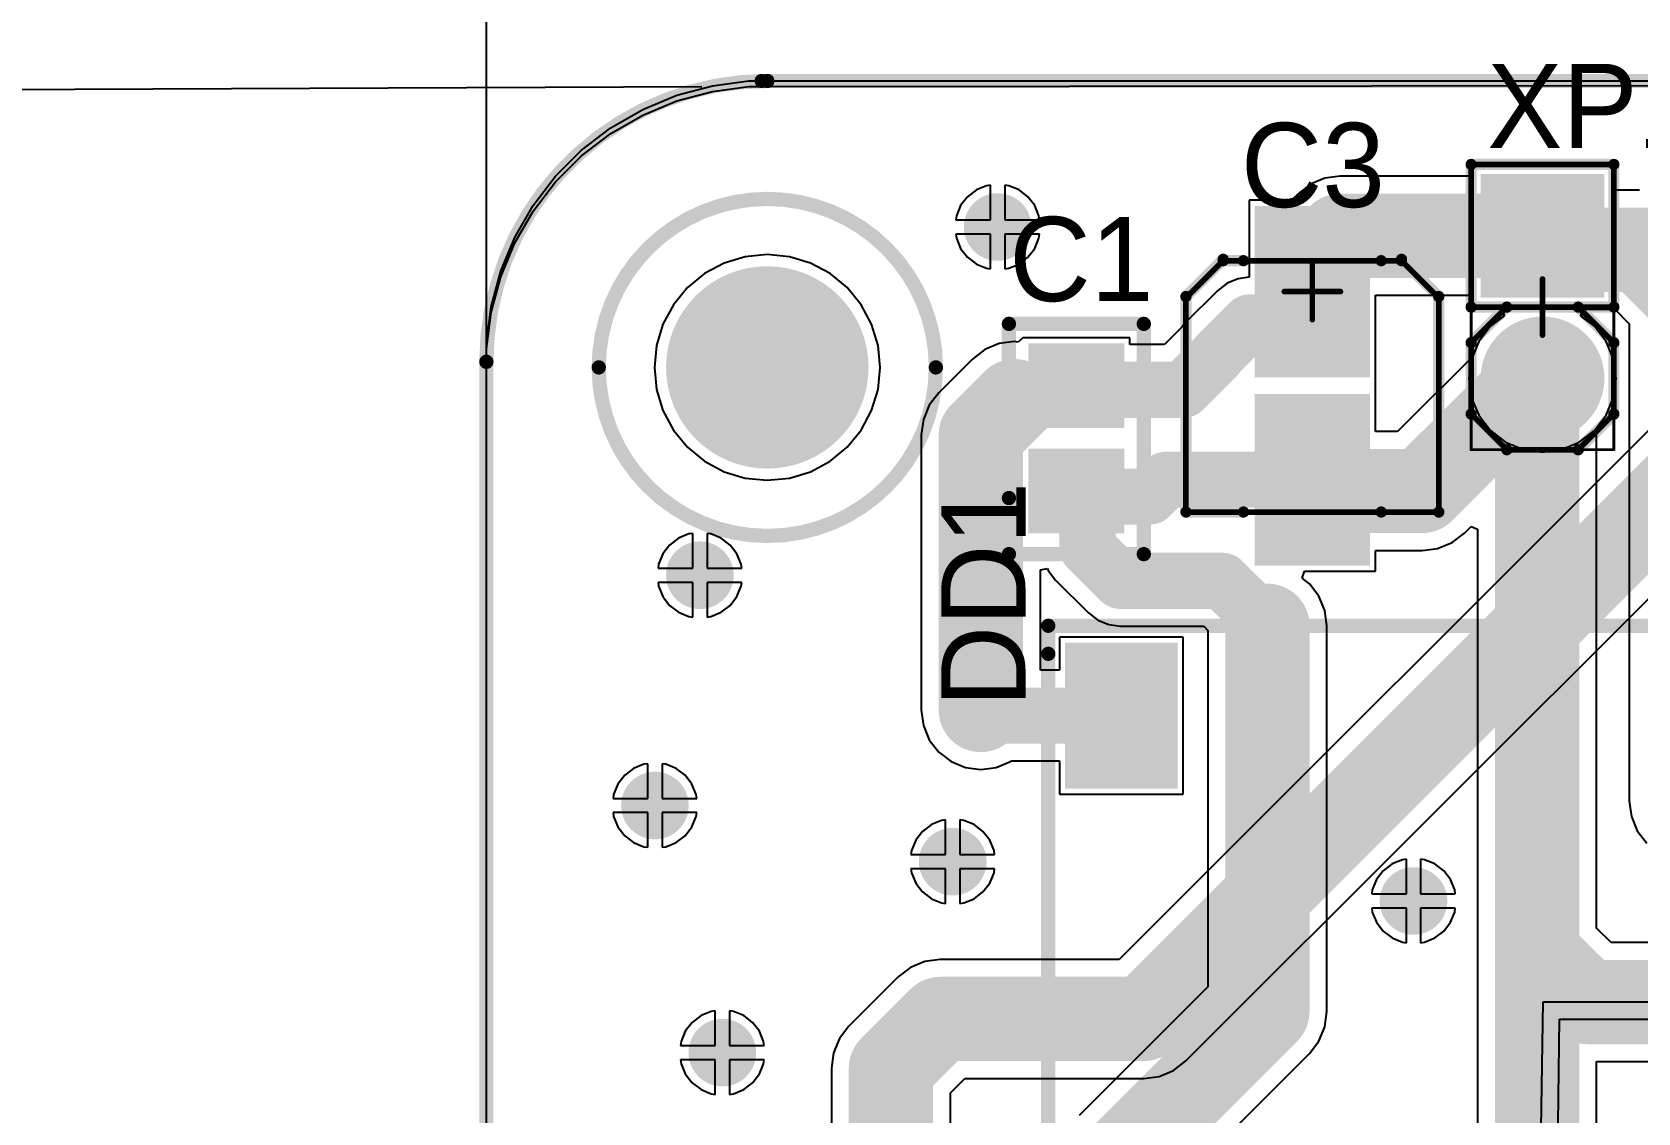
# Model space of a CAD drawing. Header units: millimetres. Extents: x -37 to 96, y -3 to 87.
# Drawn here: x -8.08 to 20.49, y 41.73 to 60.97 of the extents above; entities that cross this region are included whole.
import ezdxf

# ---------------------------------------------------------------- set-up
doc = ezdxf.new("R2010")
doc.units = ezdxf.units.MM
doc.layers.add('AM_5', color=3, linetype='Continuous', lineweight=25)
for name, color, linetype in [('BottomLayer', 5, 'Continuous'), ('BottomSolder', 6, 'Continuous'), ('Mechanical1', 6, 'Continuous'), ('Mechanical13', 56, 'Continuous'), ('Mechanical15', 56, 'Continuous'), ('MultiLayer', 9, 'Continuous'), ('PadHoleLayer', 156, 'Continuous'), ('TopLayer', 1, 'Continuous'), ('TopOverlay', 2, 'Continuous'), ('TopPaste', 8, 'Continuous'), ('TopSolder', 216, 'Continuous'), ('ViaHoleLayer', 16, 'Continuous')]:
    doc.layers.add(name, color=color, linetype=linetype)
doc.dimstyles.new('AM_ISO$0', dxfattribs={"dimtxt": 3.5, "dimasz": 3.5, "dimexe": 1, "dimexo": 1, "dimgap": 1.5, "dimtad": 1, "dimdsep": 46, "dimtxsty": 'Standard', "dimcen": 0, "dimclrd": 256, "dimclre": 256, "dimclrt": 2, "dimadec": 0, "dimazin": 2, "dimtp": 0.1, "dimtm": 0.1, "dimtfac": 0.71, "dimtdec": 3, "dimtmove": 0, "dimatfit": 3, "dimfxl": 1, "dimlwd": -1, "dimlwe": -1, "dimarcsym": 1})

# ---------------------------------------------------------------- blocks, each defined once
blk = doc.blocks.new('CON__PLS_2_16')
at = {"layer": 'BottomLayer', "const_width": 1}
blk.add_lwpolyline([(0.77, 0, 1), (1.77, 0, 1)], format="xyb", close=True, dxfattribs=at)
at = {"layer": 'BottomLayer'}
blk.add_solid([(-2.27, -1), (-0.27, -1), (-2.27, 1), (-0.27, 1)], dxfattribs=at)
at = {"layer": 'BottomSolder', "const_width": 1.102}
blk.add_lwpolyline([(0.719, 0, 1), (1.821, 0, 1)], format="xyb", close=True, dxfattribs=at)
at = {"layer": 'BottomSolder'}
blk.add_solid([(-2.372, -1.102), (-0.168, -1.102), (-2.372, 1.102), (-0.168, 1.102)], dxfattribs=at)
at = {"layer": 'Mechanical1', "const_width": 0.1}
for points in [[(-2.54, -1.27), (-2.54, 1.27)], [(0, 1.27), (-2.54, 1.27)], [(0, -1.27), (0, 1.27)], [(0, 0.635), (0.635, 1.27)], [(1.905, 1.27), (0.635, 1.27)], [(2.54, 0.635), (1.905, 1.27)], [(2.54, -0.635), (2.54, 0.635)], [(0.635, -1.27), (0, -0.635)], [(1.905, -1.27), (2.54, -0.635)], [(-2.54, -1.27), (0, -1.27)], [(0.635, -1.27), (1.905, -1.27)]]:
    blk.add_lwpolyline(points, dxfattribs=at)
at = {"layer": 'Mechanical1', "const_width": 0.05}
for points in [[(-2.565, 1.27, 1), (-2.515, 1.27, 1)], [(-2.565, 1.27, 1), (-2.515, 1.27, 1)], [(-0.025, 1.27, 1), (0.025, 1.27, 1)], [(-0.025, 1.27, 1), (0.025, 1.27, 1)], [(0.61, 1.27, 1), (0.66, 1.27, 1)], [(0.61, 1.27, 1), (0.66, 1.27, 1)], [(1.88, 1.27, 1), (1.93, 1.27, 1)], [(1.88, 1.27, 1), (1.93, 1.27, 1)], [(-0.025, 0.635, 1), (0.025, 0.635, 1)], [(2.515, 0.635, 1), (2.565, 0.635, 1)], [(2.515, 0.635, 1), (2.565, 0.635, 1)], [(-0.025, -0.635, 1), (0.025, -0.635, 1)], [(2.515, -0.635, 1), (2.565, -0.635, 1)], [(2.515, -0.635, 1), (2.565, -0.635, 1)], [(-2.565, -1.27, 1), (-2.515, -1.27, 1)], [(-2.565, -1.27, 1), (-2.515, -1.27, 1)], [(-0.025, -1.27, 1), (0.025, -1.27, 1)], [(-0.025, -1.27, 1), (0.025, -1.27, 1)], [(0.61, -1.27, 1), (0.66, -1.27, 1)], [(0.61, -1.27, 1), (0.66, -1.27, 1)], [(1.88, -1.27, 1), (1.93, -1.27, 1)], [(1.88, -1.27, 1), (1.93, -1.27, 1)]]:
    blk.add_lwpolyline(points, format="xyb", close=True, dxfattribs=at)
at = {"layer": 'Mechanical15'}
for points, const_width in [([(-2.54, -1.27), (-2.54, 1.27)], 0.05), ([(2.54, 1.27), (-2.54, 1.27)], 0.05), ([(2.54, -1.27), (2.54, 1.27)], 0.05), ([(0, -0.5), (0, 0.5)], 0.1), ([(0.5, 0), (-0.5, 0)], 0.1), ([(2.54, -1.27), (-2.54, -1.27)], 0.05)]:
    blk.add_lwpolyline(points, dxfattribs=dict(at, const_width=const_width))
for points, const_width in [([(-2.552, 1.27, 1), (-2.528, 1.27, 1)], 0.025), ([(-2.552, 1.27, 1), (-2.528, 1.27, 1)], 0.025), ([(2.528, 1.27, 1), (2.552, 1.27, 1)], 0.025), ([(2.528, 1.27, 1), (2.552, 1.27, 1)], 0.025), ([(-0.025, 0.5, 1), (0.025, 0.5, 1)], 0.05), ([(-0.525, 0, 1), (-0.475, 0, 1)], 0.05), ([(0.475, 0, 1), (0.525, 0, 1)], 0.05), ([(-0.025, -0.5, 1), (0.025, -0.5, 1)], 0.05), ([(-2.552, -1.27, 1), (-2.528, -1.27, 1)], 0.025), ([(-2.552, -1.27, 1), (-2.528, -1.27, 1)], 0.025), ([(2.528, -1.27, 1), (2.552, -1.27, 1)], 0.025), ([(2.528, -1.27, 1), (2.552, -1.27, 1)], 0.025)]:
    blk.add_lwpolyline(points, format="xyb", close=True, dxfattribs=dict(at, const_width=const_width))
at = {"layer": 'MultiLayer', "const_width": 1}
blk.add_lwpolyline([(0.77, 0, 1), (1.77, 0, 1)], format="xyb", close=True, dxfattribs=at)
at = {"layer": 'MultiLayer'}
blk.add_solid([(-2.27, -1), (-0.27, -1), (-2.27, 1), (-0.27, 1)], dxfattribs=at)
at = {"layer": 'PadHoleLayer', "const_width": 0.55}
for points in [[(-1.545, 0, 1), (-0.995, 0, 1)], [(0.995, 0, 1), (1.545, 0, 1)]]:
    blk.add_lwpolyline(points, format="xyb", close=True, dxfattribs=at)
at = {"layer": 'TopLayer', "const_width": 1}
blk.add_lwpolyline([(0.77, 0, 1), (1.77, 0, 1)], format="xyb", close=True, dxfattribs=at)
at = {"layer": 'TopLayer'}
blk.add_solid([(-2.27, -1), (-0.27, -1), (-2.27, 1), (-0.27, 1)], dxfattribs=at)
at = {"layer": 'TopOverlay', "const_width": 0.2}
for points in [[(-2.54, -1.27), (-2.54, 1.27)], [(0, 1.27), (-2.54, 1.27)], [(0, -1.27), (0, 1.27)], [(0, 0.635), (0.635, 1.27)], [(1.905, 1.27), (0.635, 1.27)], [(2.54, 0.635), (1.905, 1.27)], [(2.54, -0.635), (2.54, 0.635)], [(0.635, -1.27), (0, -0.635)], [(1.905, -1.27), (2.54, -0.635)], [(-2.54, -1.27), (0, -1.27)], [(0.635, -1.27), (1.905, -1.27)]]:
    blk.add_lwpolyline(points, dxfattribs=at)
at = {"layer": 'TopOverlay', "const_width": 0.1}
for points in [[(-2.59, 1.27, 1), (-2.49, 1.27, 1)], [(-2.59, 1.27, 1), (-2.49, 1.27, 1)], [(-0.05, 1.27, 1), (0.05, 1.27, 1)], [(-0.05, 1.27, 1), (0.05, 1.27, 1)], [(0.585, 1.27, 1), (0.685, 1.27, 1)], [(0.585, 1.27, 1), (0.685, 1.27, 1)], [(1.855, 1.27, 1), (1.955, 1.27, 1)], [(1.855, 1.27, 1), (1.955, 1.27, 1)], [(-0.05, 0.635, 1), (0.05, 0.635, 1)], [(2.49, 0.635, 1), (2.59, 0.635, 1)], [(2.49, 0.635, 1), (2.59, 0.635, 1)], [(-0.05, -0.635, 1), (0.05, -0.635, 1)], [(2.49, -0.635, 1), (2.59, -0.635, 1)], [(2.49, -0.635, 1), (2.59, -0.635, 1)], [(-2.59, -1.27, 1), (-2.49, -1.27, 1)], [(-2.59, -1.27, 1), (-2.49, -1.27, 1)], [(-0.05, -1.27, 1), (0.05, -1.27, 1)], [(-0.05, -1.27, 1), (0.05, -1.27, 1)], [(0.585, -1.27, 1), (0.685, -1.27, 1)], [(0.585, -1.27, 1), (0.685, -1.27, 1)], [(1.855, -1.27, 1), (1.955, -1.27, 1)], [(1.855, -1.27, 1), (1.955, -1.27, 1)]]:
    blk.add_lwpolyline(points, format="xyb", close=True, dxfattribs=at)
at = {"layer": 'TopSolder', "const_width": 1.102}
blk.add_lwpolyline([(0.719, 0, 1), (1.821, 0, 1)], format="xyb", close=True, dxfattribs=at)
at = {"layer": 'TopSolder'}
blk.add_solid([(-2.372, -1.102), (-0.168, -1.102), (-2.372, 1.102), (-0.168, 1.102)], dxfattribs=at)
blk = doc.blocks.new('TMR1SM_SMD_28')
at = {"layer": 'TopLayer'}
for points in [[(-17.3, 14.34), (-14.9, 14.34), (-17.3, 16.14), (-14.9, 16.14)], [(-1.2, 14.34), (1.2, 14.34), (-1.2, 16.14), (1.2, 16.14)], [(-17.3, 11.8), (-14.9, 11.8), (-17.3, 13.6), (-14.9, 13.6)], [(-1.2, 11.8), (1.2, 11.8), (-1.2, 13.6), (1.2, 13.6)], [(-1.2, 1.64), (1.2, 1.64), (-1.2, 3.44), (1.2, 3.44)], [(-17.3, -0.9), (-14.9, -0.9), (-17.3, 0.9), (-14.9, 0.9)], [(-1.2, -0.9), (1.2, -0.9), (-1.2, 0.9), (1.2, 0.9)]]:
    blk.add_solid(points, dxfattribs=at)
at = {"layer": 'TopOverlay', "const_width": 0.254}
for points in [[(-17.7, -1.3), (-17.7, 16.5)], [(1.6, 16.5), (-17.7, 16.5)], [(1.6, -1.3), (1.6, 16.5)], [(-17.2, -1.3), (-17.7, -1.3)], [(1.6, -1.3), (-17.2, -1.3)]]:
    blk.add_lwpolyline(points, dxfattribs=at)
at = {"layer": 'TopOverlay', "const_width": 0.127}
for points in [[(-17.764, 16.5, 1), (-17.637, 16.5, 1)], [(-17.764, 16.5, 1), (-17.637, 16.5, 1)], [(1.536, 16.5, 1), (1.663, 16.5, 1)], [(1.536, 16.5, 1), (1.663, 16.5, 1)], [(-17.764, -1.3, 1), (-17.637, -1.3, 1)], [(-17.764, -1.3, 1), (-17.637, -1.3, 1)], [(-17.264, -1.3, 1), (-17.137, -1.3, 1)], [(-17.264, -1.3, 1), (-17.137, -1.3, 1)], [(1.536, -1.3, 1), (1.663, -1.3, 1)], [(1.536, -1.3, 1), (1.663, -1.3, 1)]]:
    blk.add_lwpolyline(points, format="xyb", close=True, dxfattribs=at)
at = {"layer": 'TopPaste'}
for points in [[(-17.3, 14.34), (-14.9, 14.34), (-17.3, 16.14), (-14.9, 16.14)], [(-1.2, 14.34), (1.2, 14.34), (-1.2, 16.14), (1.2, 16.14)], [(-17.3, 11.8), (-14.9, 11.8), (-17.3, 13.6), (-14.9, 13.6)], [(-1.2, 11.8), (1.2, 11.8), (-1.2, 13.6), (1.2, 13.6)], [(-1.2, 1.64), (1.2, 1.64), (-1.2, 3.44), (1.2, 3.44)], [(-17.3, -0.9), (-14.9, -0.9), (-17.3, 0.9), (-14.9, 0.9)], [(-1.2, -0.9), (1.2, -0.9), (-1.2, 0.9), (1.2, 0.9)]]:
    blk.add_solid(points, dxfattribs=at)
at = {"layer": 'TopSolder'}
for points in [[(-17.402, 14.238), (-14.798, 14.238), (-17.402, 16.242), (-14.798, 16.242)], [(-1.302, 14.238), (1.302, 14.238), (-1.302, 16.242), (1.302, 16.242)], [(-17.402, 11.698), (-14.798, 11.698), (-17.402, 13.702), (-14.798, 13.702)], [(-1.302, 11.698), (1.302, 11.698), (-1.302, 13.702), (1.302, 13.702)], [(-1.302, 1.538), (1.302, 1.538), (-1.302, 3.542), (1.302, 3.542)], [(-17.402, -1.002), (-14.798, -1.002), (-17.402, 1.002), (-14.798, 1.002)], [(-1.302, -1.002), (1.302, -1.002), (-1.302, 1.002), (1.302, 1.002)]]:
    blk.add_solid(points, dxfattribs=at)
blk = doc.blocks.new('CAPAE4643X46M_58')
at = {"layer": 'Mechanical13', "const_width": 0.1}
for points in [[(-0.55, 1.587), (0.112, 2.25)], [(3.925, 2.25), (0.087, 2.25)], [(3.925, -2.25), (3.925, 2.25)], [(-0.55, -1.587), (-0.55, 1.587)], [(0.112, -2.25), (-0.55, -1.587)], [(3.925, -2.25), (0.087, -2.25)]]:
    blk.add_lwpolyline(points, dxfattribs=at)
at = {"layer": 'Mechanical13', "const_width": 0.05}
for points in [[(0.063, 2.25, 1), (0.112, 2.25, 1)], [(0.087, 2.25, 1), (0.137, 2.25, 1)], [(3.9, 2.25, 1), (3.95, 2.25, 1)], [(3.9, 2.25, 1), (3.95, 2.25, 1)], [(-0.575, 1.587, 1), (-0.525, 1.587, 1)], [(-0.575, 1.587, 1), (-0.525, 1.587, 1)], [(-0.575, -1.587, 1), (-0.525, -1.587, 1)], [(-0.575, -1.587, 1), (-0.525, -1.587, 1)], [(0.063, -2.25, 1), (0.112, -2.25, 1)], [(0.087, -2.25, 1), (0.137, -2.25, 1)], [(3.9, -2.25, 1), (3.95, -2.25, 1)], [(3.9, -2.25, 1), (3.95, -2.25, 1)]]:
    blk.add_lwpolyline(points, format="xyb", close=True, dxfattribs=at)
at = {"layer": 'Mechanical15', "const_width": 0.1}
for points in [[(0, -0.5), (0, 0.5)], [(0.5, 0), (-0.5, 0)]]:
    blk.add_lwpolyline(points, dxfattribs=at)
at = {"layer": 'Mechanical15', "const_width": 0.05}
for points in [[(-0.025, 0.5, 1), (0.025, 0.5, 1)], [(-0.525, 0, 1), (-0.475, 0, 1)], [(0.475, 0, 1), (0.525, 0, 1)], [(-0.025, -0.5, 1), (0.025, -0.5, 1)]]:
    blk.add_lwpolyline(points, format="xyb", close=True, dxfattribs=at)
at = {"layer": 'TopLayer'}
for points in [[(1.425, -0.925), (1.425, 0.925), (-1.425, -0.925), (-1.425, 0.925)], [(4.775, -0.925), (4.775, 0.925), (1.925, -0.925), (1.925, 0.925)]]:
    blk.add_solid(points, dxfattribs=at)
at = {"layer": 'TopOverlay', "const_width": 0.2}
for points in [[(-0.575, 1.587), (0.087, 2.25)], [(3.925, 2.25), (0.087, 2.25)], [(3.925, 1.225), (3.925, 2.25)], [(-0.55, 1.225), (-0.55, 1.587)], [(-0.55, -1.587), (-0.55, -1.225)], [(3.925, -2.25), (3.925, -1.225)], [(0.087, -2.25), (-0.575, -1.587)], [(3.925, -2.25), (0.087, -2.25)]]:
    blk.add_lwpolyline(points, dxfattribs=at)
at = {"layer": 'TopOverlay', "const_width": 0.1}
for points in [[(0.038, 2.25, 1), (0.138, 2.25, 1)], [(0.038, 2.25, 1), (0.138, 2.25, 1)], [(3.875, 2.25, 1), (3.975, 2.25, 1)], [(3.875, 2.25, 1), (3.975, 2.25, 1)], [(-0.625, 1.587, 1), (-0.525, 1.587, 1)], [(-0.6, 1.587, 1), (-0.5, 1.587, 1)], [(-0.6, 1.225, 1), (-0.5, 1.225, 1)], [(3.875, 1.225, 1), (3.975, 1.225, 1)], [(-0.6, -1.225, 1), (-0.5, -1.225, 1)], [(3.875, -1.225, 1), (3.975, -1.225, 1)], [(-0.625, -1.587, 1), (-0.525, -1.587, 1)], [(-0.6, -1.587, 1), (-0.5, -1.587, 1)], [(0.038, -2.25, 1), (0.138, -2.25, 1)], [(0.038, -2.25, 1), (0.138, -2.25, 1)], [(3.875, -2.25, 1), (3.975, -2.25, 1)], [(3.875, -2.25, 1), (3.975, -2.25, 1)]]:
    blk.add_lwpolyline(points, format="xyb", close=True, dxfattribs=at)
at = {"layer": 'TopPaste'}
for points in [[(1.425, -0.925), (1.425, 0.925), (-1.425, -0.925), (-1.425, 0.925)], [(4.775, -0.925), (4.775, 0.925), (1.925, -0.925), (1.925, 0.925)]]:
    blk.add_solid(points, dxfattribs=at)
at = {"layer": 'TopSolder'}
for points in [[(1.527, -1.027), (1.527, 1.027), (-1.527, -1.027), (-1.527, 1.027)], [(4.877, -1.027), (4.877, 1.027), (1.823, -1.027), (1.823, 1.027)]]:
    blk.add_solid(points, dxfattribs=at)
blk = doc.blocks.new('C_________0805_60')
at = {"layer": 'TopLayer'}
for points in [[(-0.65, -0.75), (0.65, -0.75), (-0.65, 0.75), (0.65, 0.75)], [(1.225, -0.75), (2.525, -0.75), (1.225, 0.75), (2.525, 0.75)]]:
    blk.add_solid(points, dxfattribs=at)
at = {"layer": 'TopOverlay', "const_width": 0.254}
for points in [[(-1.1, -1.2), (-1.1, 1.2)], [(3, 1.2), (-1.1, 1.2)], [(3, -1.2), (3, 1.2)], [(2, -1.2), (-1.1, -1.2)], [(3, -1.2), (2, -1.2)]]:
    blk.add_lwpolyline(points, dxfattribs=at)
at = {"layer": 'TopOverlay', "const_width": 0.127}
for points in [[(-1.164, 1.2, 1), (-1.037, 1.2, 1)], [(-1.164, 1.2, 1), (-1.037, 1.2, 1)], [(2.936, 1.2, 1), (3.063, 1.2, 1)], [(2.936, 1.2, 1), (3.063, 1.2, 1)], [(-1.164, -1.2, 1), (-1.037, -1.2, 1)], [(-1.164, -1.2, 1), (-1.037, -1.2, 1)], [(1.937, -1.2, 1), (2.064, -1.2, 1)], [(1.937, -1.2, 1), (2.064, -1.2, 1)], [(2.936, -1.2, 1), (3.063, -1.2, 1)], [(2.936, -1.2, 1), (3.063, -1.2, 1)]]:
    blk.add_lwpolyline(points, format="xyb", close=True, dxfattribs=at)
at = {"layer": 'TopPaste'}
for points in [[(-0.65, -0.75), (0.65, -0.75), (-0.65, 0.75), (0.65, 0.75)], [(1.225, -0.75), (2.525, -0.75), (1.225, 0.75), (2.525, 0.75)]]:
    blk.add_solid(points, dxfattribs=at)
at = {"layer": 'TopSolder'}
for points in [[(-0.752, -0.852), (0.752, -0.852), (-0.752, 0.852), (0.752, 0.852)], [(1.123, -0.852), (2.627, -0.852), (1.123, 0.852), (2.627, 0.852)]]:
    blk.add_solid(points, dxfattribs=at)
blk = doc.blocks.new('*D63')
at = {"layer": 'AM_5', "linetype": 'ByBlock', "transparency": 16777216}
for p, q in [((3.836, 59.996), (-36.662, 59.825)), ((-35.647, 56.329), (-35.413, 0.766)), ((4.1, -2.568), (-36.398, -2.739))]:
    blk.add_line(p, q, dxfattribs=at)
at = {"layer": 'AM_5', "transparency": 16777216}
for points in [[(-35.064, 56.332), (-36.23, 56.327), (-35.662, 59.829)], [(-34.829, 0.768), (-35.996, 0.763), (-35.398, -2.734)]]:
    blk.add_solid(points, dxfattribs=at)
at = {"layer": 'Defpoints', "color": 0, "transparency": 16777216}
for p in [(4.836, 60), (5.1, -2.564), (-35.398, -2.734)]:
    blk.add_point(p, dxfattribs=at)
at = {"layer": 'AM_5', "color": 2, "transparency": 16777216, "insert": (-32.28, 28.561), "char_height": 3.5, "attachment_point": 5, "rotation": 270.2416}
blk.add_mtext('62.56', dxfattribs=at)
blk = doc.blocks.new('*D64')
at = {"layer": 'AM_5', "linetype": 'ByBlock', "transparency": 16777216}
for p, q in [((0, 53.942), (0, 82.33)), ((95, 53.942), (95, 82.33)), ((91.5, 81.33), (3.5, 81.33))]:
    blk.add_line(p, q, dxfattribs=at)
at = {"layer": 'AM_5', "transparency": 16777216}
for points in [[(3.5, 81.913), (3.5, 80.746), (0, 81.33)], [(91.5, 81.913), (91.5, 80.746), (95, 81.33)]]:
    blk.add_solid(points, dxfattribs=at)
at = {"layer": 'Defpoints', "color": 0, "transparency": 16777216}
for p in [(0, 81.33), (0, 52.942), (95, 52.942)]:
    blk.add_point(p, dxfattribs=at)
at = {"layer": 'AM_5', "color": 2, "transparency": 16777216, "insert": (47.5, 84.58), "char_height": 3.5, "attachment_point": 5, "rotation": 0.0001}
blk.add_mtext('95', dxfattribs=at)

msp = doc.modelspace()

# ---------------------------------------------------------------- linework, layer by layer
at = {"layer": 'BottomLayer'}
for p, q in [((3.389, 59.845), (4.022, 60.014)), ((4.022, 60.014), (4.672, 60.1)), ((4.672, 60.1), (5, 60.1)), ((5, 60.1), (29.465, 60.1)), ((5, 60.1), (5, 60.1)), ((2.784, 59.594), (3.389, 59.845)), ((2.216, 59.266), (2.784, 59.594)), ((1.696, 58.867), (2.216, 59.266)), ((1.233, 58.404), (1.696, 58.867)), ((20.096, 58.644), (17.496, 58.644)), ((17.496, 58.644), (17.496, 56.044)), ((20.096, 56.044), (20.096, 58.644)), ((0.834, 57.884), (1.233, 58.404)), ((0.506, 57.316), (0.834, 57.884)), ((0.255, 56.711), (0.506, 57.316)), ((4.608, 56.971), (4.231, 56.857)), ((5, 57.01), (4.608, 56.971)), ((5.392, 56.971), (5, 57.01)), ((5.769, 56.857), (5.392, 56.971)), ((0.086, 56.078), (0.255, 56.711)), ((3.883, 56.671), (3.579, 56.421)), ((4.231, 56.857), (3.883, 56.671)), ((6.117, 56.671), (5.769, 56.857)), ((6.421, 56.421), (6.117, 56.671)), ((3.579, 56.421), (3.329, 56.117)), ((6.671, 56.117), (6.421, 56.421)), ((0, 55.428), (0.086, 56.078)), ((3.329, 56.117), (3.143, 55.769)), ((6.857, 55.769), (6.671, 56.117)), ((17.496, 56.044), (18.077, 56.044)), ((18.077, 56.044), (18.111, 55.917)), ((19.481, 55.917), (19.515, 56.044)), ((19.515, 56.044), (20.096, 56.044)), ((3.143, 55.769), (3.029, 55.392)), ((6.971, 55.392), (6.857, 55.769)), ((17.868, 55.732), (17.66, 55.46)), ((18.111, 55.917), (17.868, 55.732)), ((19.723, 55.732), (19.481, 55.917)), ((19.931, 55.46), (19.723, 55.732)), ((17.66, 55.46), (17.529, 55.144)), ((20.062, 55.144), (19.931, 55.46)), ((0, 55.1), (0, 55.428)), ((3.029, 55.392), (2.99, 55)), ((7.01, 55), (6.971, 55.392)), ((0, 30.5), (0, 55.1)), ((2.99, 55), (3.029, 54.608)), ((6.971, 54.608), (7.01, 55)), ((17.529, 55.144), (17.484, 54.804)), ((20.107, 54.804), (20.062, 55.144)), ((3.029, 54.608), (3.143, 54.231)), ((6.857, 54.231), (6.971, 54.608)), ((17.484, 54.804), (17.529, 54.465)), ((20.062, 54.465), (20.107, 54.804)), ((21.341, 54.539), (11.261, 44.459)), ((17.529, 54.465), (17.66, 54.149)), ((19.931, 54.149), (20.062, 54.465)), ((3.143, 54.231), (3.329, 53.883)), ((6.671, 53.883), (6.857, 54.231)), ((17.66, 54.149), (17.868, 53.877)), ((19.723, 53.877), (19.931, 54.149)), ((3.329, 53.883), (3.579, 53.579)), ((6.421, 53.579), (6.671, 53.883)), ((17.868, 53.877), (18.14, 53.669)), ((19.451, 53.669), (19.723, 53.877)), ((3.579, 53.579), (3.883, 53.329)), ((6.117, 53.329), (6.421, 53.579)), ((18.14, 53.669), (18.456, 53.538)), ((18.456, 53.538), (18.796, 53.493)), ((18.796, 53.493), (19.135, 53.538)), ((19.135, 53.538), (19.451, 53.669)), ((3.883, 53.329), (4.231, 53.143)), ((5.769, 53.143), (6.117, 53.329)), ((12.449, 42.651), (23.149, 53.351)), ((4.231, 53.143), (4.608, 53.029)), ((4.608, 53.029), (5, 52.99)), ((5, 52.99), (5.392, 53.029)), ((5.392, 53.029), (5.769, 53.143)), ((7.549, 44.317), (7.33, 44.149)), ((7.805, 44.423), (7.549, 44.317)), ((8.079, 44.459), (7.805, 44.423)), ((11.261, 44.459), (8.079, 44.459)), ((8.079, 44.459), (8.079, 44.459)), ((7.33, 44.149), (6.451, 43.27)), ((7.33, 44.149), (7.33, 44.149)), ((18.8, 43.7), (18.6, 30.5)), ((30, 43.7), (18.8, 43.7)), ((6.451, 43.27), (6.283, 43.051)), ((19, 36.71), (19.101, 43.394)), ((19.101, 43.394), (30, 43.394)), ((6.283, 43.051), (6.177, 42.795)), ((6.177, 42.795), (6.141, 42.521)), ((12.23, 42.483), (12.449, 42.651)), ((6.141, 42.521), (6.141, 42.521)), ((6.141, 42.521), (6.141, 30.5)), ((8.259, 42.083), (8.517, 42.341)), ((8.517, 42.341), (11.7, 42.341)), ((11.7, 42.341), (11.974, 42.377)), ((11.7, 42.341), (11.7, 42.341)), ((11.974, 42.377), (12.23, 42.483)), ((8.259, 30.5), (8.259, 42.083))]:
    msp.add_line(p, q, dxfattribs=at)
for points, const_width in [([(8.85, 57.5, 1), (9.35, 57.5, 1)], 0.5), ([(4.15, 55, 1), (5.85, 55, 1)], 1.7), ([(3.55, 51.3, 1), (4.05, 51.3, 1)], 0.5), ([(2.75, 47.2, 1), (3.25, 47.2, 1)], 0.5), ([(8.05, 46.2, 1), (8.55, 46.2, 1)], 0.5), ([(16.25, 45.5, 1), (16.75, 45.5, 1)], 0.5), ([(7.704, 43.4, 1), (8.454, 43.4, 1)], 0.75), ([(7.704, 43.4, 1), (8.454, 43.4, 1)], 0.75), ([(11.325, 43.4, 1), (12.075, 43.4, 1)], 0.75), ([(11.325, 43.4, 1), (12.075, 43.4, 1)], 0.75), ([(3.95, 42.8, 1), (4.45, 42.8, 1)], 0.5), ([(6.825, 42.521, 1), (7.575, 42.521, 1)], 0.75), ([(6.825, 42.521, 1), (7.575, 42.521, 1)], 0.75)]:
    msp.add_lwpolyline(points, format="xyb", close=True, dxfattribs=dict(at, const_width=const_width))
at = {"layer": 'BottomLayer', "const_width": 1.5}
for points in [[(11.7, 43.4), (22.4, 54.1)], [(7.2, 42.521), (8.079, 43.4)], [(8.079, 43.4), (11.7, 43.4)], [(7.2, 27.1), (7.2, 42.521)]]:
    msp.add_lwpolyline(points, dxfattribs=at)
at = {"layer": 'BottomSolder'}
for points, const_width in [([(8.799, 57.5, 1), (9.401, 57.5, 1)], 0.602), ([(4.099, 55, 1), (5.901, 55, 1)], 1.802), ([(3.499, 51.3, 1), (4.101, 51.3, 1)], 0.602), ([(2.699, 47.2, 1), (3.301, 47.2, 1)], 0.602), ([(7.999, 46.2, 1), (8.601, 46.2, 1)], 0.602), ([(16.199, 45.5, 1), (16.801, 45.5, 1)], 0.602), ([(3.899, 42.8, 1), (4.501, 42.8, 1)], 0.602)]:
    msp.add_lwpolyline(points, format="xyb", close=True, dxfattribs=dict(at, const_width=const_width))
at = {"layer": 'Mechanical1', "const_width": 0.254}
msp.add_lwpolyline([(0, 55.1, -0.414214), (5, 60.1)], format="xyb", dxfattribs=at)
for points in [[(4.9, 60.1), (89.9, 60.1)], [(0, 2.5), (0, 55.1)]]:
    msp.add_lwpolyline(points, dxfattribs=at)
at = {"layer": 'Mechanical1', "const_width": 0.127}
for points in [[(4.837, 60.1, 1), (4.964, 60.1, 1)], [(4.937, 60.1, 1), (5.064, 60.1, 1)], [(-0.064, 55.1, 1), (0.064, 55.1, 1)], [(-0.064, 55.1, 1), (0.064, 55.1, 1)]]:
    msp.add_lwpolyline(points, format="xyb", close=True, dxfattribs=at)
at = {"layer": 'MultiLayer'}
for points, const_width in [([(8.85, 57.5, 1), (9.35, 57.5, 1)], 0.5), ([(4.15, 55, 1), (5.85, 55, 1)], 1.7), ([(3.55, 51.3, 1), (4.05, 51.3, 1)], 0.5), ([(2.75, 47.2, 1), (3.25, 47.2, 1)], 0.5), ([(8.05, 46.2, 1), (8.55, 46.2, 1)], 0.5), ([(16.25, 45.5, 1), (16.75, 45.5, 1)], 0.5), ([(3.95, 42.8, 1), (4.45, 42.8, 1)], 0.5)]:
    msp.add_lwpolyline(points, format="xyb", close=True, dxfattribs=dict(at, const_width=const_width))
at = {"layer": 'PadHoleLayer', "const_width": 1.7}
msp.add_lwpolyline([(4.15, 55, 1), (5.85, 55, 1)], format="xyb", close=True, dxfattribs=at)
at = {"layer": 'TopLayer'}
for p, q in [((5, 60), (90.214, 60.1)), ((2.784, 59.494), (3.389, 59.745)), ((3.389, 59.745), (4.022, 59.914)), ((4.022, 59.914), (4.672, 60)), ((4.672, 60), (5, 60)), ((2.216, 59.166), (2.784, 59.494)), ((1.696, 58.767), (2.216, 59.166)), ((1.233, 58.304), (1.696, 58.767)), ((20.096, 58.644), (17.496, 58.644)), ((17.496, 58.644), (17.496, 58.403)), ((20.096, 58.153), (20.096, 58.644)), ((0.834, 57.784), (1.233, 58.304)), ((14.92, 58.367), (14.665, 58.261)), ((15.194, 58.403), (14.92, 58.367)), ((17.496, 58.403), (15.194, 58.403)), ((15.194, 58.403), (15.194, 58.403)), ((8.562, 58.038), (8.441, 57.88)), ((8.72, 58.159), (8.562, 58.038)), ((8.903, 58.235), (8.72, 58.159)), ((8.973, 58.244), (8.903, 58.235)), ((8.973, 57.627), (8.973, 58.244)), ((9.297, 58.235), (9.227, 58.244)), ((9.227, 58.244), (9.227, 57.627)), ((9.48, 58.159), (9.297, 58.235)), ((9.638, 58.038), (9.48, 58.159)), ((9.759, 57.88), (9.638, 58.038)), ((14.445, 58.093), (14.327, 57.975)), ((14.665, 58.261), (14.445, 58.093)), ((14.445, 58.093), (14.445, 58.093)), ((20.521, 58.153), (20.096, 58.153)), ((0.506, 57.216), (0.834, 57.784)), ((8.441, 57.88), (8.365, 57.697)), ((9.835, 57.697), (9.759, 57.88)), ((14.327, 57.975), (13.575, 57.975)), ((13.575, 57.975), (13.575, 56.605)), ((8.365, 57.697), (8.356, 57.627)), ((8.356, 57.627), (8.973, 57.627)), ((9.227, 57.627), (9.844, 57.627)), ((9.844, 57.627), (9.835, 57.697)), ((0.255, 56.611), (0.506, 57.216)), ((8.973, 57.373), (8.356, 57.373)), ((8.356, 57.373), (8.365, 57.303)), ((8.365, 57.303), (8.441, 57.12)), ((8.973, 56.756), (8.973, 57.373)), ((9.844, 57.373), (9.227, 57.373)), ((9.227, 57.373), (9.227, 56.756)), ((9.759, 57.12), (9.835, 57.303)), ((9.835, 57.303), (9.844, 57.373)), ((4.608, 56.971), (4.231, 56.857)), ((5, 57.01), (4.608, 56.971)), ((5.392, 56.971), (5, 57.01)), ((5.769, 56.857), (5.392, 56.971)), ((8.441, 57.12), (8.562, 56.962)), ((8.562, 56.962), (8.72, 56.841)), ((9.48, 56.841), (9.638, 56.962)), ((9.638, 56.962), (9.759, 57.12)), ((0.086, 55.978), (0.255, 56.611)), ((3.883, 56.671), (3.579, 56.421)), ((4.231, 56.857), (3.883, 56.671)), ((6.117, 56.671), (5.769, 56.857)), ((6.421, 56.421), (6.117, 56.671)), ((8.72, 56.841), (8.903, 56.765)), ((8.903, 56.765), (8.973, 56.756)), ((9.227, 56.756), (9.297, 56.765)), ((9.297, 56.765), (9.48, 56.841)), ((13.575, 56.605), (13.377, 56.579)), ((3.579, 56.421), (3.329, 56.117)), ((6.671, 56.117), (6.421, 56.421)), ((13.015, 56.371), (12.429, 55.785)), ((13.182, 56.499), (13.015, 56.371)), ((13.377, 56.579), (13.182, 56.499)), ((3.329, 56.117), (3.143, 55.769)), ((6.857, 55.769), (6.671, 56.117)), ((15.825, 54.752), (15.825, 56.285)), ((15.825, 56.285), (17.496, 56.285)), ((17.496, 56.285), (17.496, 56.044)), ((17.496, 56.044), (18.077, 56.044)), ((18.077, 56.044), (18.111, 55.917)), ((19.492, 55.908), (19.536, 56.035)), ((19.536, 56.035), (20.083, 56.035)), ((20.083, 56.035), (20.341, 55.777)), ((0, 55.328), (0.086, 55.978)), ((3.143, 55.769), (3.029, 55.392)), ((6.971, 55.392), (6.857, 55.769)), ((12.429, 55.785), (12.383, 55.724)), ((17.868, 55.732), (17.66, 55.46)), ((18.111, 55.917), (17.868, 55.732)), ((19.723, 55.732), (19.492, 55.908)), ((19.931, 55.46), (19.723, 55.732)), ((20.341, 55.777), (20.341, 47.279)), ((9.4, 55.459), (9.126, 55.423)), ((9.465, 55.45), (9.4, 55.459)), ((9.55, 55.525), (9.465, 55.45)), ((11.45, 55.525), (9.55, 55.525)), ((9.55, 55.525), (9.55, 55.525)), ((11.45, 55.407), (11.45, 55.525)), ((12.383, 55.724), (12.066, 55.407)), ((17.66, 55.46), (17.548, 55.19)), ((20.062, 55.144), (19.931, 55.46)), ((0, 55), (0, 55.328)), ((3.029, 55.392), (2.99, 55)), ((7.01, 55), (6.971, 55.392)), ((8.87, 55.317), (8.651, 55.149)), ((9.126, 55.423), (8.87, 55.317)), ((12.066, 55.407), (11.45, 55.407)), ((17.548, 55.19), (16.217, 53.859)), ((0, 54.5), (0, 55)), ((2.99, 55), (3.029, 54.608)), ((6.971, 54.608), (7.01, 55)), ((8.651, 55.149), (8.051, 54.549)), ((20.107, 54.804), (20.062, 55.144)), ((3.029, 54.608), (3.143, 54.231)), ((6.857, 54.231), (6.971, 54.608)), ((15.825, 54.725), (15.825, 54.752)), ((15.825, 54.625), (15.825, 54.725)), ((15.825, 54.725), (15.825, 54.725)), ((15.825, 53.859), (15.825, 54.625)), ((15.825, 54.625), (15.825, 54.625)), ((20.062, 54.465), (20.107, 54.804)), ((0, 30.4), (0, 54.5)), ((7.883, 54.33), (7.777, 54.074)), ((8.051, 54.549), (7.883, 54.33)), ((19.931, 54.149), (20.062, 54.465)), ((3.143, 54.231), (3.329, 53.883)), ((6.671, 53.883), (6.857, 54.231)), ((7.777, 54.074), (7.741, 53.8)), ((19.759, 53.924), (19.931, 54.149)), ((3.329, 53.883), (3.579, 53.579)), ((6.421, 53.579), (6.671, 53.883)), ((7.741, 53.8), (7.741, 53.8)), ((7.741, 53.8), (7.741, 48.9)), ((16.217, 53.859), (15.825, 53.859)), ((19.759, 45.017), (19.759, 53.924)), ((3.579, 53.579), (3.883, 53.329)), ((6.117, 53.329), (6.421, 53.579)), ((3.883, 53.329), (4.231, 53.143)), ((5.769, 53.143), (6.117, 53.329)), ((4.231, 53.143), (4.608, 53.029)), ((4.608, 53.029), (5, 52.99)), ((5, 52.99), (5.392, 53.029)), ((5.392, 53.029), (5.769, 53.143)), ((3.603, 52.035), (3.42, 51.959)), ((3.673, 52.044), (3.603, 52.035)), ((3.673, 51.427), (3.673, 52.044)), ((3.997, 52.035), (3.927, 52.044)), ((3.927, 52.044), (3.927, 51.427)), ((4.18, 51.959), (3.997, 52.035)), ((17.186, 51.883), (17.405, 52.051)), ((17.405, 52.051), (17.524, 52.17)), ((17.524, 52.17), (17.641, 52.121)), ((17.641, 52.121), (17.641, 44.579)), ((3.262, 51.838), (3.141, 51.68)), ((3.42, 51.959), (3.262, 51.838)), ((4.338, 51.838), (4.18, 51.959)), ((4.459, 51.68), (4.338, 51.838)), ((15.825, 51.375), (15.825, 51.741)), ((15.825, 51.741), (16.656, 51.741)), ((16.656, 51.741), (16.93, 51.777)), ((16.656, 51.741), (16.656, 51.741)), ((16.93, 51.777), (17.186, 51.883)), ((3.065, 51.497), (3.056, 51.427)), ((3.141, 51.68), (3.065, 51.497)), ((4.535, 51.497), (4.459, 51.68)), ((4.544, 51.427), (4.535, 51.497)), ((3.056, 51.427), (3.673, 51.427)), ((3.673, 51.173), (3.056, 51.173)), ((3.056, 51.173), (3.065, 51.103)), ((3.673, 50.556), (3.673, 51.173)), ((3.927, 51.427), (4.544, 51.427)), ((4.544, 51.173), (3.927, 51.173)), ((3.927, 51.173), (3.927, 50.556)), ((4.535, 51.103), (4.544, 51.173)), ((9.859, 51.394), (9.986, 51.419)), ((9.859, 49.607), (9.859, 51.394)), ((9.986, 51.419), (10.001, 51.382)), ((10.001, 51.382), (10.129, 51.215)), ((10.129, 51.215), (10.715, 50.629)), ((14.52, 51.248), (14.563, 51.375)), ((14.649, 51.149), (14.52, 51.248)), ((14.563, 51.375), (15.825, 51.375)), ((3.065, 51.103), (3.141, 50.92)), ((3.141, 50.92), (3.262, 50.762)), ((4.338, 50.762), (4.459, 50.92)), ((4.459, 50.92), (4.535, 51.103)), ((14.817, 50.93), (14.649, 51.149)), ((14.923, 50.674), (14.817, 50.93)), ((3.262, 50.762), (3.42, 50.641)), ((3.42, 50.641), (3.603, 50.565)), ((3.997, 50.565), (4.18, 50.641)), ((4.18, 50.641), (4.338, 50.762)), ((10.715, 50.629), (10.882, 50.501)), ((14.959, 50.4), (14.923, 50.674)), ((3.603, 50.565), (3.673, 50.556)), ((3.927, 50.556), (3.997, 50.565)), ((10.882, 50.501), (11.077, 50.421)), ((11.077, 50.421), (11.286, 50.393)), ((11.286, 50.393), (12.766, 50.393)), ((12.766, 50.393), (12.841, 50.318)), ((12.841, 50.318), (12.841, 43.971)), ((14.959, 43.532), (14.959, 50.4)), ((12.4, 50.2), (10.2, 50.2)), ((10.2, 50.2), (10.2, 49.607)), ((12.4, 47.4), (12.4, 50.2)), ((10.2, 49.607), (9.859, 49.607)), ((7.741, 48.9), (7.777, 48.626)), ((7.777, 48.626), (7.883, 48.37)), ((7.883, 48.37), (8.051, 48.151)), ((8.051, 48.151), (8.27, 47.983)), ((2.462, 47.738), (2.341, 47.58)), ((2.62, 47.859), (2.462, 47.738)), ((2.803, 47.935), (2.62, 47.859)), ((2.873, 47.944), (2.803, 47.935)), ((2.873, 47.327), (2.873, 47.944)), ((3.197, 47.935), (3.127, 47.944)), ((3.127, 47.944), (3.127, 47.327)), ((3.38, 47.859), (3.197, 47.935)), ((3.538, 47.738), (3.38, 47.859)), ((3.659, 47.58), (3.538, 47.738)), ((8.27, 47.983), (8.526, 47.877)), ((8.526, 47.877), (8.8, 47.841)), ((8.8, 47.841), (9.074, 47.877)), ((9.074, 47.877), (9.33, 47.983)), ((9.33, 47.983), (9.343, 47.993)), ((9.343, 47.993), (10.2, 47.993)), ((10.2, 47.993), (10.2, 47.4)), ((2.341, 47.58), (2.265, 47.397)), ((3.735, 47.397), (3.659, 47.58)), ((2.265, 47.397), (2.256, 47.327)), ((2.256, 47.327), (2.873, 47.327)), ((3.127, 47.327), (3.744, 47.327)), ((3.744, 47.327), (3.735, 47.397)), ((10.2, 47.4), (12.4, 47.4)), ((20.341, 47.279), (20.341, 47.279)), ((20.341, 47.279), (20.377, 47.005)), ((2.873, 47.073), (2.256, 47.073)), ((2.256, 47.073), (2.265, 47.003)), ((2.265, 47.003), (2.341, 46.82)), ((2.873, 46.456), (2.873, 47.073)), ((3.744, 47.073), (3.127, 47.073)), ((3.127, 47.073), (3.127, 46.456)), ((3.659, 46.82), (3.735, 47.003)), ((3.735, 47.003), (3.744, 47.073)), ((8.103, 46.935), (7.92, 46.859)), ((8.173, 46.944), (8.103, 46.935)), ((8.173, 46.327), (8.173, 46.944)), ((8.497, 46.935), (8.427, 46.944)), ((8.427, 46.944), (8.427, 46.327)), ((8.68, 46.859), (8.497, 46.935)), ((20.377, 47.005), (20.483, 46.749)), ((2.341, 46.82), (2.462, 46.662)), ((2.462, 46.662), (2.62, 46.541)), ((3.38, 46.541), (3.538, 46.662)), ((3.538, 46.662), (3.659, 46.82)), ((7.762, 46.738), (7.641, 46.58)), ((7.92, 46.859), (7.762, 46.738)), ((8.838, 46.738), (8.68, 46.859)), ((8.959, 46.58), (8.838, 46.738)), ((20.483, 46.749), (20.651, 46.53)), ((2.62, 46.541), (2.803, 46.465)), ((2.803, 46.465), (2.873, 46.456)), ((3.127, 46.456), (3.197, 46.465)), ((3.197, 46.465), (3.38, 46.541)), ((7.565, 46.397), (7.556, 46.327)), ((7.556, 46.327), (8.173, 46.327)), ((7.641, 46.58), (7.565, 46.397)), ((8.427, 46.327), (9.044, 46.327)), ((9.035, 46.397), (8.959, 46.58)), ((9.044, 46.327), (9.035, 46.397)), ((8.173, 46.073), (7.556, 46.073)), ((7.556, 46.073), (7.565, 46.003)), ((8.173, 45.456), (8.173, 46.073)), ((9.044, 46.073), (8.427, 46.073)), ((8.427, 46.073), (8.427, 45.456)), ((9.035, 46.003), (9.044, 46.073)), ((15.962, 46.038), (15.841, 45.88)), ((16.12, 46.159), (15.962, 46.038)), ((16.303, 46.235), (16.12, 46.159)), ((16.373, 46.244), (16.303, 46.235)), ((16.373, 45.627), (16.373, 46.244)), ((16.697, 46.235), (16.627, 46.244)), ((16.627, 46.244), (16.627, 45.627)), ((16.88, 46.159), (16.697, 46.235)), ((17.038, 46.038), (16.88, 46.159)), ((17.159, 45.88), (17.038, 46.038)), ((7.565, 46.003), (7.641, 45.82)), ((7.641, 45.82), (7.762, 45.662)), ((8.838, 45.662), (8.959, 45.82)), ((8.959, 45.82), (9.035, 46.003)), ((15.841, 45.88), (15.765, 45.697)), ((17.235, 45.697), (17.159, 45.88)), ((7.762, 45.662), (7.92, 45.541)), ((7.92, 45.541), (8.103, 45.465)), ((8.103, 45.465), (8.173, 45.456)), ((8.427, 45.456), (8.497, 45.465)), ((8.497, 45.465), (8.68, 45.541)), ((8.68, 45.541), (8.838, 45.662)), ((15.765, 45.697), (15.756, 45.627)), ((15.756, 45.627), (16.373, 45.627)), ((16.627, 45.627), (17.244, 45.627)), ((17.244, 45.627), (17.235, 45.697)), ((16.373, 45.373), (15.756, 45.373)), ((15.756, 45.373), (15.765, 45.303)), ((15.765, 45.303), (15.841, 45.12)), ((16.373, 44.756), (16.373, 45.373)), ((17.244, 45.373), (16.627, 45.373)), ((16.627, 45.373), (16.627, 44.756)), ((17.159, 45.12), (17.235, 45.303)), ((17.235, 45.303), (17.244, 45.373)), ((15.841, 45.12), (15.962, 44.962)), ((15.962, 44.962), (16.12, 44.841)), ((16.88, 44.841), (17.038, 44.962)), ((17.038, 44.962), (17.159, 45.12)), ((20.017, 44.759), (19.759, 45.017)), ((16.12, 44.841), (16.303, 44.765)), ((16.303, 44.765), (16.373, 44.756)), ((16.627, 44.756), (16.697, 44.765)), ((16.697, 44.765), (16.88, 44.841)), ((30, 44.759), (20.017, 44.759)), ((17.641, 44.579), (17.641, 44.579)), ((17.641, 44.579), (17.641, 44.579)), ((17.641, 44.579), (17.641, 30.917)), ((12.841, 43.971), (10.551, 41.681)), ((3.82, 43.459), (3.662, 43.338)), ((4.003, 43.535), (3.82, 43.459)), ((4.073, 43.544), (4.003, 43.535)), ((4.073, 42.927), (4.073, 43.544)), ((4.397, 43.535), (4.327, 43.544)), ((4.327, 43.544), (4.327, 42.927)), ((4.58, 43.459), (4.397, 43.535)), ((4.738, 43.338), (4.58, 43.459)), ((14.923, 43.258), (14.959, 43.532)), ((14.959, 43.532), (14.959, 43.532)), ((3.541, 43.18), (3.465, 42.997)), ((3.662, 43.338), (3.541, 43.18)), ((4.859, 43.18), (4.738, 43.338)), ((4.935, 42.997), (4.859, 43.18)), ((14.817, 43.003), (14.923, 43.258)), ((3.465, 42.997), (3.456, 42.927)), ((3.456, 42.927), (4.073, 42.927)), ((4.327, 42.927), (4.944, 42.927)), ((4.944, 42.927), (4.935, 42.997)), ((14.649, 42.783), (14.817, 43.003)), ((4.073, 42.673), (3.456, 42.673)), ((3.456, 42.673), (3.465, 42.603)), ((3.465, 42.603), (3.541, 42.42)), ((4.073, 42.056), (4.073, 42.673)), ((4.944, 42.673), (4.327, 42.673)), ((4.327, 42.673), (4.327, 42.056)), ((4.859, 42.42), (4.935, 42.603)), ((4.935, 42.603), (4.944, 42.673)), ((12.359, 40.494), (14.649, 42.783)), ((14.649, 42.783), (14.649, 42.783)), ((19.759, 30.862), (19.759, 42.641)), ((19.759, 42.641), (35.511, 42.641)), ((3.541, 42.42), (3.662, 42.262)), ((4.738, 42.262), (4.859, 42.42)), ((3.662, 42.262), (3.82, 42.141)), ((3.82, 42.141), (4.003, 42.065)), ((4.003, 42.065), (4.073, 42.056)), ((4.327, 42.056), (4.397, 42.065)), ((4.397, 42.065), (4.58, 42.141)), ((4.58, 42.141), (4.738, 42.262))]:
    msp.add_line(p, q, dxfattribs=at)
for points, const_width in [([(14.7, 56.85), (15.194, 57.344)], 1.5), ([(15.194, 57.344), (18.796, 57.344)], 1.5), ([(18.796, 57.344), (19.046, 57.094)], 1.5), ([(19.046, 57.094), (20.521, 57.094)], 1.5), ([(20.521, 57.094), (21.594, 57.094)], 1.5), ([(20.521, 57.094), (21.4, 56.216)], 1.5), ([(14.7, 56.35), (14.7, 56.85)], 1.5), ([(14.275, 55.8), (14.7, 56.225)], 1), ([(14.7, 56.225), (14.7, 56.35)], 1), ([(13, 55.214), (13.586, 55.8)], 1), ([(13.586, 55.8), (14.275, 55.8)], 1), ([(12.4, 54.6), (13, 55.2)], 1), ([(13, 55.2), (13, 55.214)], 1), ([(16.656, 52.8), (18.66, 54.804)], 1.5), ([(18.66, 54.804), (18.796, 54.804)], 1.5), ([(18.7, 54.709), (18.796, 54.804)], 1.5), ([(18.7, 44.579), (18.7, 54.709)], 1.5), ([(10.5, 54.675), (10.575, 54.6)], 1), ([(8.8, 53.8), (9.4, 54.4)], 1.5), ([(9.4, 54.4), (9.55, 54.55)], 1), ([(10.575, 54.6), (12.4, 54.6)], 1), ([(8.8, 48.9), (8.8, 53.8)], 1.5), ([(14.7, 52.975), (14.7, 53)], 1.5), ([(11.8, 52.7), (12.1, 53)], 1), ([(12.1, 53), (14.7, 53)], 1), ([(14.7, 52.975), (14.875, 52.8)], 1.5), ([(14.875, 52.8), (16.656, 52.8)], 1.5), ([(10.5, 52.8), (10.6, 52.7)], 1), ([(10.6, 52.7), (10.65, 52.7)], 1), ([(10.65, 52.7), (10.7, 52.65)], 1), ([(10.65, 52.7), (11.8, 52.7)], 1), ([(10.7, 51.786), (10.7, 52.65)], 1), ([(10.7, 51.786), (11.286, 51.2)], 1), ([(11.286, 51.2), (13.1, 51.2)], 1), ([(13.1, 51.2), (13.9, 50.4)], 1), ([(13.9, 43.532), (13.9, 50.4)], 1.5), ([(8.8, 48.9), (8.9, 48.8)], 1), ([(8.9, 48.8), (11.3, 48.8)], 1), ([(18.7, 30.479), (18.7, 44.579)], 1.5), ([(18.7, 44.579), (19.579, 43.7)], 1.5), ([(19.579, 43.7), (35.511, 43.7)], 1.5), ([(11.3, 40.932), (13.9, 43.532)], 1.5)]:
    msp.add_lwpolyline(points, dxfattribs=dict(at, const_width=const_width))
for points, const_width in [([(14.819, 57.344, 1), (15.569, 57.344, 1)], 0.75), ([(14.819, 57.344, 1), (15.569, 57.344, 1)], 0.75), ([(18.421, 57.344, 1), (19.171, 57.344, 1)], 0.75), ([(18.421, 57.344, 1), (19.171, 57.344, 1)], 0.75), ([(8.85, 57.5, 1), (9.35, 57.5, 1)], 0.5), ([(18.671, 57.094, 1), (19.421, 57.094, 1)], 0.75), ([(18.671, 57.094, 1), (19.421, 57.094, 1)], 0.75), ([(20.146, 57.094, 1), (20.896, 57.094, 1)], 0.75), ([(20.146, 57.094, 1), (20.896, 57.094, 1)], 0.75), ([(20.146, 57.094, 1), (20.896, 57.094, 1)], 0.75), ([(14.325, 56.85, 1), (15.075, 56.85, 1)], 0.75), ([(14.325, 56.85, 1), (15.075, 56.85, 1)], 0.75), ([(14.325, 56.35, 1), (15.075, 56.35, 1)], 0.75), ([(4.15, 55, 1), (5.85, 55, 1)], 1.7), ([(14.45, 56.35, 1), (14.95, 56.35, 1)], 0.5), ([(14.45, 56.225, 1), (14.95, 56.225, 1)], 0.5), ([(14.45, 56.225, 1), (14.95, 56.225, 1)], 0.5), ([(13.336, 55.8, 1), (13.836, 55.8, 1)], 0.5), ([(13.336, 55.8, 1), (13.836, 55.8, 1)], 0.5), ([(14.025, 55.8, 1), (14.525, 55.8, 1)], 0.5), ([(14.025, 55.8, 1), (14.525, 55.8, 1)], 0.5), ([(12.75, 55.214, 1), (13.25, 55.214, 1)], 0.5), ([(12.75, 55.214, 1), (13.25, 55.214, 1)], 0.5), ([(12.75, 55.2, 1), (13.25, 55.2, 1)], 0.5), ([(12.75, 55.2, 1), (13.25, 55.2, 1)], 0.5), ([(18.285, 54.804, 1), (19.035, 54.804, 1)], 0.75), ([(18.285, 54.804, 1), (19.035, 54.804, 1)], 0.75), ([(18.325, 54.709, 1), (19.075, 54.709, 1)], 0.75), ([(18.325, 54.709, 1), (19.075, 54.709, 1)], 0.75), ([(18.421, 54.804, 1), (19.171, 54.804, 1)], 0.75), ([(18.421, 54.804, 1), (19.171, 54.804, 1)], 0.75), ([(10.25, 54.675, 1), (10.75, 54.675, 1)], 0.5), ([(9.025, 54.4, 1), (9.775, 54.4, 1)], 0.75), ([(9.15, 54.4, 1), (9.65, 54.4, 1)], 0.5), ([(9.3, 54.55, 1), (9.8, 54.55, 1)], 0.5), ([(10.325, 54.6, 1), (10.825, 54.6, 1)], 0.5), ([(10.325, 54.6, 1), (10.825, 54.6, 1)], 0.5), ([(12.15, 54.6, 1), (12.65, 54.6, 1)], 0.5), ([(12.15, 54.6, 1), (12.65, 54.6, 1)], 0.5), ([(8.425, 53.8, 1), (9.175, 53.8, 1)], 0.75), ([(8.425, 53.8, 1), (9.175, 53.8, 1)], 0.75), ([(14.325, 53, 1), (15.075, 53, 1)], 0.75), ([(11.85, 53, 1), (12.35, 53, 1)], 0.5), ([(11.85, 53, 1), (12.35, 53, 1)], 0.5), ([(14.325, 52.975, 1), (15.075, 52.975, 1)], 0.75), ([(14.325, 52.975, 1), (15.075, 52.975, 1)], 0.75), ([(14.5, 52.8, 1), (15.25, 52.8, 1)], 0.75), ([(14.5, 52.8, 1), (15.25, 52.8, 1)], 0.75), ([(14.45, 53, 1), (14.95, 53, 1)], 0.5), ([(16.281, 52.8, 1), (17.031, 52.8, 1)], 0.75), ([(16.281, 52.8, 1), (17.031, 52.8, 1)], 0.75), ([(10.25, 52.8, 1), (10.75, 52.8, 1)], 0.5), ([(10.35, 52.7, 1), (10.85, 52.7, 1)], 0.5), ([(10.35, 52.7, 1), (10.85, 52.7, 1)], 0.5), ([(10.4, 52.7, 1), (10.9, 52.7, 1)], 0.5), ([(10.4, 52.7, 1), (10.9, 52.7, 1)], 0.5), ([(10.4, 52.7, 1), (10.9, 52.7, 1)], 0.5), ([(11.55, 52.7, 1), (12.05, 52.7, 1)], 0.5), ([(11.55, 52.7, 1), (12.05, 52.7, 1)], 0.5), ([(10.45, 52.65, 1), (10.95, 52.65, 1)], 0.5), ([(10.45, 52.65, 1), (10.95, 52.65, 1)], 0.5), ([(10.45, 51.786, 1), (10.95, 51.786, 1)], 0.5), ([(10.45, 51.786, 1), (10.95, 51.786, 1)], 0.5), ([(3.55, 51.3, 1), (4.05, 51.3, 1)], 0.5), ([(11.036, 51.2, 1), (11.536, 51.2, 1)], 0.5), ([(11.036, 51.2, 1), (11.536, 51.2, 1)], 0.5), ([(12.85, 51.2, 1), (13.35, 51.2, 1)], 0.5), ([(12.85, 51.2, 1), (13.35, 51.2, 1)], 0.5), ([(13.525, 50.4, 1), (14.275, 50.4, 1)], 0.75), ([(13.65, 50.4, 1), (14.15, 50.4, 1)], 0.5), ([(8.425, 48.9, 1), (9.175, 48.9, 1)], 0.75), ([(8.55, 48.9, 1), (9.05, 48.9, 1)], 0.5), ([(8.65, 48.8, 1), (9.15, 48.8, 1)], 0.5), ([(8.65, 48.8, 1), (9.15, 48.8, 1)], 0.5), ([(11.05, 48.8, 1), (11.55, 48.8, 1)], 0.5), ([(2.75, 47.2, 1), (3.25, 47.2, 1)], 0.5), ([(8.05, 46.2, 1), (8.55, 46.2, 1)], 0.5), ([(16.25, 45.5, 1), (16.75, 45.5, 1)], 0.5), ([(18.325, 44.579, 1), (19.075, 44.579, 1)], 0.75), ([(18.325, 44.579, 1), (19.075, 44.579, 1)], 0.75), ([(18.325, 44.579, 1), (19.075, 44.579, 1)], 0.75), ([(19.204, 43.7, 1), (19.954, 43.7, 1)], 0.75), ([(19.204, 43.7, 1), (19.954, 43.7, 1)], 0.75), ([(13.525, 43.532, 1), (14.275, 43.532, 1)], 0.75), ([(13.525, 43.532, 1), (14.275, 43.532, 1)], 0.75), ([(3.95, 42.8, 1), (4.45, 42.8, 1)], 0.5)]:
    msp.add_lwpolyline(points, format="xyb", close=True, dxfattribs=dict(at, const_width=const_width))
at = {"layer": 'TopOverlay'}
for points, const_width in [([(8, 55, 1), (2, 55, 1)], 0.254), ([(1.937, 55, 1), (2.064, 55, 1)], 0.127), ([(7.936, 55, 1), (8.063, 55, 1)], 0.127)]:
    msp.add_lwpolyline(points, format="xyb", close=True, dxfattribs=dict(at, const_width=const_width))
at = {"layer": 'TopSolder'}
for points, const_width in [([(8.799, 57.5, 1), (9.401, 57.5, 1)], 0.602), ([(4.099, 55, 1), (5.901, 55, 1)], 1.802), ([(3.499, 51.3, 1), (4.101, 51.3, 1)], 0.602), ([(2.699, 47.2, 1), (3.301, 47.2, 1)], 0.602), ([(7.999, 46.2, 1), (8.601, 46.2, 1)], 0.602), ([(16.199, 45.5, 1), (16.801, 45.5, 1)], 0.602), ([(3.899, 42.8, 1), (4.501, 42.8, 1)], 0.602)]:
    msp.add_lwpolyline(points, format="xyb", close=True, dxfattribs=dict(at, const_width=const_width))
at = {"layer": 'ViaHoleLayer', "const_width": 0.3}
for points in [[(8.95, 57.5, 1), (9.25, 57.5, 1)], [(3.65, 51.3, 1), (3.95, 51.3, 1)], [(2.85, 47.2, 1), (3.15, 47.2, 1)], [(8.15, 46.2, 1), (8.45, 46.2, 1)], [(16.35, 45.5, 1), (16.65, 45.5, 1)], [(4.05, 42.8, 1), (4.35, 42.8, 1)]]:
    msp.add_lwpolyline(points, format="xyb", close=True, dxfattribs=at)

# ---------------------------------------------------------------- block references
at = {"rotation": 270}
for name, p in [('CON__PLS_2_16', (18.796, 56.074)), ('CAPAE4643X46M_58', (14.7, 56.35)), ('C_________0805_60', (10.5, 54.675)), ('TMR1SM_SMD_28', (11.3, 32.7))]:
    msp.add_blockref(name, p, dxfattribs=at)

# ---------------------------------------------------------------- texts
at = {"layer": 'TopOverlay'}
for s, p in [('XP1', (17.812, 58.905)), ('C3', (13.427, 57.855)), ('C1', (9.306, 56.18))]:
    msp.add_text(s, height=1.5, dxfattribs=at).set_placement(p)
msp.add_text('DD1', height=1.5, rotation=90, dxfattribs=at).set_placement((9.595, 48.951))

# ---------------------------------------------------------------- dimensions: what is measured, and where the dimension line sits
at = {"layer": 'AM_5'}
dim = msp.add_linear_dim(base=(0, 81.33), p1=(95, 52.942), p2=(0, 52.942), angle=0.0001, dimstyle='AM_ISO$0', override={"dimpost": ''}, dxfattribs=at)
dim.commit()
dim.dimension.update_dxf_attribs({"geometry": '*D64', "text_midpoint": (47.5, 84.58)})
dim = msp.add_aligned_dim(p1=(4.836, 60), p2=(5.1, -2.564), distance=-40.498, dimstyle='AM_ISO$0', override={"dimpost": ''}, dxfattribs=at)
dim.commit()
dim.dimension.update_dxf_attribs({"geometry": '*D63', "text_midpoint": (-32.28, 28.561)})

doc.saveas('drawing.dxf')
